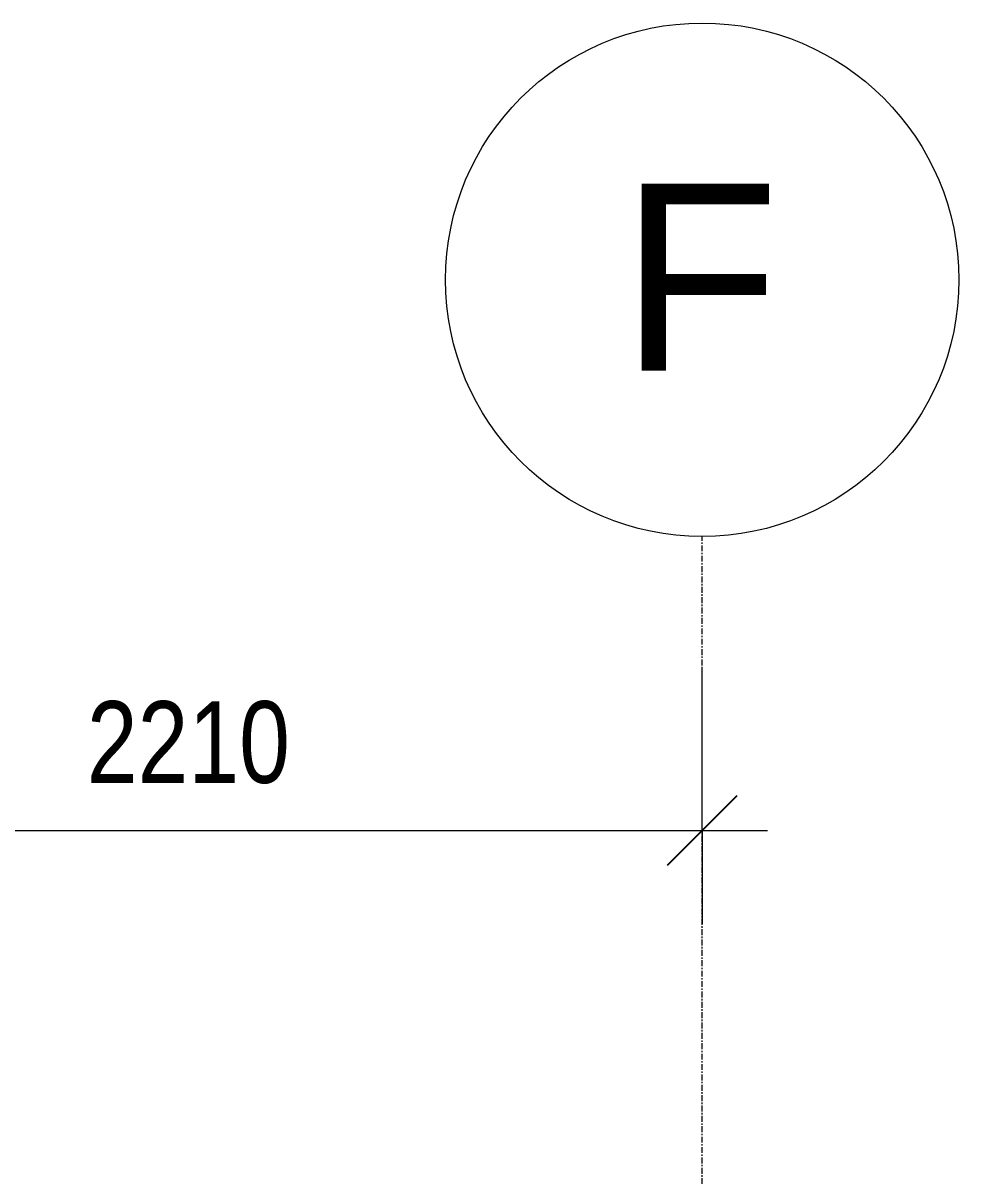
# Model space of a CAD drawing. Header units: millimetres. Extents: x -12186 to 152825, y -4386 to 9463.
# Drawn here: x 106952 to 108957, y 6715 to 9185 of the extents above; entities that cross this region are included whole.
import ezdxf

# ---------------------------------------------------------------- set-up
doc = ezdxf.new("R2010")
doc.units = ezdxf.units.MM
doc.linetypes.add('Grid Line', pattern=[22.225, 12.7, -3.175, 3.175, -3.175])
for name, color, linetype, lineweight in [('A-ANNO-DIMS', 211, 'Continuous', 5), ('A-ANNO-DIMS-100', 211, 'Continuous', 5), ('S-GRID', 1, 'Continuous', 5), ('S-GRID-IDEN', 1, 'Continuous', 5)]:
    doc.layers.add(name, color=color, linetype=linetype, lineweight=lineweight)
doc.styles.add('Arial_1', font='arial.ttf', dxfattribs={"height": 400})
doc.styles.add('Arial_3', font='arial.ttf', dxfattribs={"width": 0.8, "height": 175})
doc.dimstyles.new('SVA_Arc_Length-1_8mm_BLUE', dxfattribs={"dimscale": 304.8, "dimtxt": 178.545395, "dimasz": 0.492126, "dimexe": 0.656168, "dimexo": 0.0625, "dimgap": 0.164042, "dimtad": 1, "dimdec": 0, "dimrnd": 5, "dimzin": 0, "dimdsep": 46, "dimtxsty": 'Arial_3', "dimblk1": 'OBLIQUE', "dimblk2": 'OBLIQUE', "dimsah": 1, "dimcen": 0.09, "dimdle": 0.459318, "dimazin": 0, "dimtfac": 1, "dimtdec": 4, "dimtix": 1, "dimtmove": 0, "dimatfit": 3, "dimfxl": 1.148294, "dimfxlon": 1, "dimtvp": 1, "dimtfill": 1, "dimtolj": 1, "dimtzin": 0, "dimarcsym": 2})

# ---------------------------------------------------------------- blocks, each defined once
blk = doc.blocks.new('Grid - M_Grid Head - Circle-13408-Section 3')
at = {"layer": 'S-GRID-IDEN'}
blk.add_circle((896.3, 8635.3), 550, dxfattribs=at)
blk = doc.blocks.new('DIMBLOCK46-Section 3')
at = {"layer": 'A-ANNO-DIMS-100'}
for p, q in [((106199.2, 7455.3), (106199.2, 7805.3)), ((108407.2, 7455.3), (108407.2, 7805.3)), ((106059.2, 7455.3), (108547.2, 7455.3)), ((106199.2, 7455.3), (106199.2, 7255.3)), ((108407.2, 7455.3), (108407.2, 7255.3))]:
    blk.add_line(p, q, dxfattribs=at)
at = {"layer": 'A-ANNO-DIMS-100', "lineweight": 25}
for p, q in [((106199.2, 7455.3), (106274.2, 7530.3)), ((108407.2, 7455.3), (108482.2, 7530.3)), ((106199.2, 7455.3), (106124.2, 7380.3)), ((108407.2, 7455.3), (108332.2, 7380.3))]:
    blk.add_line(p, q, dxfattribs=at)
at = {"layer": 'A-ANNO-DIMS-100', "color": 0, "insert": (107089, 7732.5), "char_height": 175, "width": 514.211, "attachment_point": 1, "line_spacing_factor": 0.941778, "style": 'Arial_3', "bg_fill": 3, "box_fill_scale": 1.25, "bg_fill_color": 256, "bg_fill_true_color": 13158600, "bg_fill_transparency": 0}
blk.add_mtext('2210', dxfattribs=at)
blk = doc.blocks.new('_Oblique')
at = {"color": 0, "linetype": 'ByBlock', "lineweight": -2}
blk.add_line((-0.5, -0.5), (0.5, 0.5), dxfattribs=at)

msp = doc.modelspace()

# ---------------------------------------------------------------- linework, layer by layer
at = {"layer": 'S-GRID', "linetype": 'Grid Line'}
msp.add_line((108407.2, -1058.6), (108407.2, 8085.3), dxfattribs=at)

# ---------------------------------------------------------------- block references
at = {"layer": 'S-GRID-IDEN'}
msp.add_blockref('Grid - M_Grid Head - Circle-13408-Section 3', (107510.9, 0), dxfattribs=at)

# ---------------------------------------------------------------- next in the draw order: texts
at = {"layer": 'S-GRID-IDEN', "insert": (108231.6, 8840.9), "char_height": 400, "width": 416.877, "attachment_point": 1, "style": 'Arial_1', "bg_fill": 3, "box_fill_scale": 1.25, "bg_fill_color": 256, "bg_fill_true_color": 13158600, "bg_fill_transparency": 0}
msp.add_mtext('F', dxfattribs=at)

# ---------------------------------------------------------------- next in the draw order: dimensions: what is measured, and where the dimension line sits
at = {"layer": 'A-ANNO-DIMS'}
dim = msp.add_linear_dim(base=(108407.2, 7455.3), p1=(106199.2, 7805.3), p2=(108407.2, 7805.3), dimstyle='SVA_Arc_Length-1_8mm_BLUE', override={"dimpost": '<>', "dimfxl": 2208}, dxfattribs=at)
dim.commit()
dim.dimension.update_dxf_attribs({"geometry": 'DIMBLOCK46-Section 3', "text_midpoint": (107303.2, 7594.6)})

doc.saveas('drawing.dxf')
